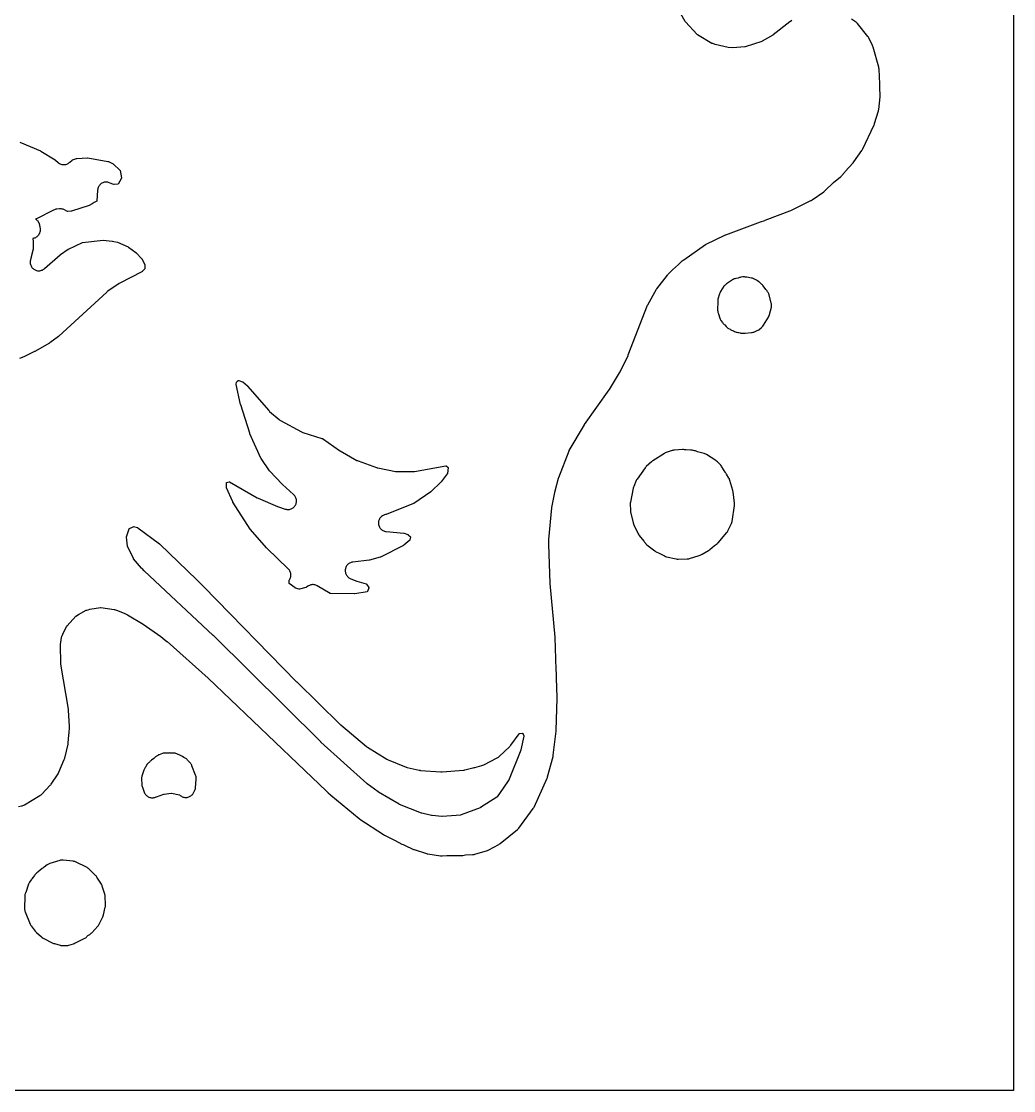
# Model space of a CAD drawing. Header units: millimetres. Extents: x 0 to 300, y 0 to 300.
# Drawn here: x 160.5 to 299.7, y 0 to 150 of the extents above; entities that cross this region are included whole.
import ezdxf

# ---------------------------------------------------------------- set-up
doc = ezdxf.new("R2010")
doc.units = ezdxf.units.MM
doc.layers.add('CUT', color=7, linetype='CONTINUOUS')

msp = doc.modelspace()

# ---------------------------------------------------------------- linework, layer by layer
at = {"layer": 'CUT'}
for points in [[(299.6689, 299.9986), (299.6703, 299.9705), (299.6703, 0.0295), (299.6689, 0.0014), (299.6408, 0), (150.7335, 0), (147.8556, 0), (0.0295, 0), (0.0014, 0.0014), (0, 0.0295), (0, 299.9705), (0.0014, 299.9986), (0.0295, 300), (149.1219, 300), (151.6802, 300), (299.6408, 300)], [(264.0407, 113.3945), (263.947, 113.4563), (263.7366, 113.5816), (263.5889, 113.6951), (263.5007, 113.7568), (263.4073, 113.8104), (263.3095, 113.8553), (263.208, 113.8913), (263.1885, 113.8963), (263.1209, 113.9249), (263.0167, 113.9582), (262.9098, 113.9818), (262.2629, 114.0942), (262.1559, 114.1167), (262.0384, 114.1352), (262, 114.1375), (261.9351, 114.1455), (261.8195, 114.1487), (261.7041, 114.1407), (261.4137, 114.1066), (261.3069, 114.0891), (261.2021, 114.062), (261.1002, 114.0257), (261.036, 113.996), (260.6854, 113.9285), (260.5693, 113.9001), (260.4566, 113.8603), (260.3484, 113.8095), (260.2458, 113.7481), (259.3693, 113.1629), (259.2757, 113.0936), (259.1892, 113.0156), (259.1108, 112.9295), (259.041, 112.8363), (258.5602, 112.1239), (258.4924, 112.0104), (258.4375, 111.8902), (258.3961, 111.7646), (258.1966, 111.0239), (258.1712, 110.9064), (258.1577, 110.7869), (258.1562, 110.6667), (258.159, 110.5911), (258.1556, 110.5451), (258.1356, 109.6169), (258.1399, 109.4862), (258.1584, 109.3568), (258.1909, 109.2301), (258.2311, 109.1027), (258.235, 109.0801), (258.2627, 108.9765), (258.4592, 108.354), (258.5017, 108.2398), (258.5556, 108.1305), (258.6203, 108.0272), (258.8164, 107.747), (258.8879, 107.6548), (258.9679, 107.57), (259.0557, 107.4934), (259.15, 107.4189), (259.3235, 107.2157), (259.405, 107.1293), (259.4946, 107.0513), (259.5915, 106.9826), (259.6948, 106.9238), (259.922, 106.809), (259.9239, 106.8075), (260.0163, 106.7413), (260.1146, 106.6842), (260.2178, 106.6366), (260.3251, 106.599), (260.3548, 106.5902), (260.5327, 106.5002), (260.6383, 106.4531), (260.7479, 106.4164), (260.8605, 106.3904), (260.975, 106.3753), (261.1146, 106.3637), (261.3085, 106.3059), (261.4133, 106.2798), (261.52, 106.2631), (261.6278, 106.2562), (261.7357, 106.2589), (261.7757, 106.2617), (261.8545, 106.2603), (261.9716, 106.2697), (262.0257, 106.2794), (262.8775, 106.3394), (263.0005, 106.3545), (263.1213, 106.3822), (263.2386, 106.4223), (263.6025, 106.5678), (263.7098, 106.6169), (263.8117, 106.6763), (263.9073, 106.7455), (264.3116, 107.0695), (264.4125, 107.1601), (264.5025, 107.2615), (264.5805, 107.3724), (265.2872, 108.5094), (265.3492, 108.6222), (265.3988, 108.741), (265.4353, 108.8644), (265.6821, 109.8987), (265.7039, 110.0152), (265.7141, 110.1333), (265.7126, 110.2518), (265.6994, 110.3695), (265.6747, 110.4854), (265.3664, 111.6453), (265.3312, 111.7559), (265.2855, 111.8626), (265.2297, 111.9644), (265.1643, 112.0603), (265.1105, 112.1315), (265.0819, 112.1889), (265.0101, 112.3), (264.9266, 112.4026), (264.8049, 112.5362), (264.4987, 112.9417), (264.4301, 113.0245), (264.3544, 113.1008), (264.2765, 113.1664), (264.2086, 113.246), (264.1281, 113.3242)], [(198.8435, 82.0298), (198.9065, 82.1279), (198.9598, 82.2316), (199.0027, 82.3399), (199.0349, 82.4519), (199.0561, 82.5665), (199.066, 82.6827), (199.0647, 82.7992), (199.0521, 82.9151), (199.0282, 83.0291), (198.9935, 83.1404), (198.9481, 83.2477), (198.8924, 83.3501), (198.8272, 83.4467), (198.7528, 83.5365), (198.6701, 83.6186), (197.1043, 85.0294), (197.0681, 85.065), (195.3486, 86.9008), (195.2952, 86.9666), (194.0952, 88.6795), (194.08, 88.7035), (194.0672, 88.7288), (192.5352, 92.1474), (192.5111, 92.2106), (191.237, 96.2088), (191.222, 96.2652), (190.6268, 99.0436), (190.6222, 99.071), (190.6254, 99.0986), (190.6743, 99.3982), (190.6802, 99.4258), (190.7019, 99.4438), (190.9075, 99.5978), (190.9303, 99.6132), (190.957, 99.6065), (191.4817, 99.4469), (191.5107, 99.4365), (191.535, 99.4177), (192.1764, 98.8672), (192.1928, 98.8521), (192.208, 98.8358), (195.1673, 95.4105), (195.2283, 95.345), (195.294, 95.2843), (196.6171, 94.1492), (196.7199, 94.0703), (196.8306, 94.0028), (199.7739, 92.422), (199.8741, 92.3741), (199.9783, 92.3356), (202.6422, 91.489), (202.6701, 91.4786), (202.6954, 91.4629), (205.0999, 89.7929), (205.1994, 89.7308), (207.5523, 88.4173), (207.6357, 88.3749), (207.7222, 88.3391), (210.2724, 87.3992), (210.3642, 87.3695), (210.4581, 87.3473), (212.9658, 86.8593), (213.0805, 86.8426), (213.1964, 86.8372), (215.411, 86.8396), (215.5163, 86.8444), (215.6209, 86.8584), (219.9968, 87.6409), (220.0247, 87.6445), (220.0489, 87.63), (220.3108, 87.4552), (220.3341, 87.4379), (220.3323, 87.4089), (220.2347, 86.5642), (220.2295, 86.5331), (220.2118, 86.5069), (219.3648, 85.3873), (219.3495, 85.3687), (219.3327, 85.3514), (217.9705, 84.0511), (217.9524, 84.0352), (217.9331, 84.0208), (215.5486, 82.3856), (215.5201, 82.3683), (215.4899, 82.3544), (211.6697, 80.8363), (211.6423, 80.8269), (211.6141, 80.8202), (211.5486, 80.808), (211.4336, 80.7806), (211.3218, 80.742), (211.2144, 80.6926), (211.1123, 80.6329), (211.0167, 80.5635), (210.9283, 80.4849), (210.8481, 80.398), (210.7768, 80.3037), (210.7152, 80.2028), (210.6638, 80.0964), (210.6231, 79.9854), (210.5935, 79.8709), (210.5754, 79.7541), (210.5688, 79.636), (210.5738, 79.5179), (210.5905, 79.4009), (210.6186, 79.286), (210.6579, 79.1745), (210.7079, 79.0674), (210.7683, 78.9657), (210.8383, 78.8705), (210.9174, 78.7826), (211.0048, 78.703), (211.0996, 78.6323), (211.2008, 78.5713), (211.3076, 78.5205), (211.4189, 78.4805), (211.5335, 78.4516), (211.6505, 78.4342), (214.1077, 78.1908), (214.1358, 78.1867), (214.1633, 78.1799), (214.6999, 78.0206), (214.7275, 78.0109), (214.7493, 77.9914), (215.0481, 77.695), (215.0674, 77.6739), (215.0635, 77.6456), (214.9911, 77.2606), (214.9843, 77.2322), (214.9627, 77.2125), (214.1199, 76.5143), (214.0929, 76.4944), (214.0639, 76.4776), (210.8553, 74.8582), (210.8284, 74.8463), (210.8006, 74.837), (209.3099, 74.4229), (209.2878, 74.4177), (209.2654, 74.4141), (206.9567, 74.1375), (206.8423, 74.1181), (206.7303, 74.0878), (206.6218, 74.0468), (206.5177, 73.9955), (206.4191, 73.9344), (206.3268, 73.8641), (206.2417, 73.7852), (206.1647, 73.6984), (206.0964, 73.6046), (206.0375, 73.5047), (205.9885, 73.3995), (205.9499, 73.2901), (205.922, 73.1775), (205.9052, 73.0627), (205.8995, 72.9468), (205.905, 72.8309), (205.9217, 72.7161), (205.9494, 72.6034), (205.9879, 72.4939), (206.0368, 72.3887), (206.0956, 72.2887), (206.1637, 72.1948), (206.2406, 72.1079), (206.3256, 72.0289), (206.4178, 71.9584), (206.5163, 71.8972), (206.6204, 71.8458), (207.3887, 71.5112), (207.5358, 71.4582), (208.837, 71.0836), (208.8639, 71.0744), (208.8814, 71.0521), (209.2197, 70.5753), (209.2356, 70.5503), (209.2255, 70.5224), (209.0164, 70.0252), (209.0037, 69.9988), (208.9751, 69.9924), (207.2404, 69.6916), (207.2123, 69.6881), (207.184, 69.6873), (203.8672, 69.7461), (203.8373, 69.7481), (203.8107, 69.7618), (201.9665, 70.8242), (201.8658, 70.876), (201.7606, 70.9181), (201.652, 70.9501), (201.5408, 70.9718), (201.4281, 70.9828), (201.3149, 70.9832), (201.2021, 70.9729), (201.0908, 70.952), (200.9819, 70.9207), (200.8765, 70.8793), (200.7755, 70.8282), (200.6797, 70.7677), (200.4166, 70.5837), (200.3948, 70.5698), (200.3703, 70.562), (199.5115, 70.3298), (199.4849, 70.3238), (199.4584, 70.3304), (198.911, 70.4925), (198.8855, 70.5014), (198.8633, 70.5167), (198.0631, 71.1255), (198.0412, 71.1439), (198.0385, 71.1723), (198.0216, 71.5383), (198.0216, 71.5656), (198.036, 71.5889), (198.0764, 71.6478), (198.1394, 71.7504), (198.1918, 71.8588), (198.2331, 71.9719), (198.2629, 72.0885), (198.2808, 72.2076), (198.2866, 72.3279), (198.2804, 72.4481), (198.2622, 72.5671), (198.2322, 72.6837), (198.1906, 72.7967), (198.1379, 72.905), (198.0746, 73.0074), (198.0014, 73.103), (197.9189, 73.1907), (194.8946, 76.1025), (194.8585, 76.1405), (192.6306, 78.6962), (192.5778, 78.7667), (190.1544, 82.5496), (190.1425, 82.5699), (190.1322, 82.591), (189.2597, 84.5828), (189.2492, 84.6106), (189.2473, 84.6402), (189.2384, 85.2898), (189.2395, 85.3191), (189.2674, 85.3282), (189.6122, 85.4215), (189.6405, 85.4277), (189.6663, 85.4145), (193.5462, 83.1764), (193.6741, 83.1125), (196.4223, 81.9378), (196.5252, 81.8993), (197.4982, 81.5851), (197.6107, 81.5548), (197.7256, 81.5354), (197.8419, 81.5274), (197.9584, 81.5306), (198.074, 81.5451), (198.1877, 81.5708), (198.2984, 81.6074), (198.405, 81.6545), (198.5065, 81.7118), (198.602, 81.7786), (198.6905, 81.8544), (198.7713, 81.9384)], [(259.2466, 86.7237), (259.2086, 86.7734), (258.7547, 87.5138), (258.6797, 87.6223), (258.5932, 87.7218), (258.1132, 88.217), (258.0109, 88.3109), (257.8985, 88.3924), (256.5777, 89.2379), (256.4703, 89.2991), (256.3572, 89.3489), (256.2396, 89.3868), (255.3197, 89.6318), (255.0291, 89.7307), (254.9012, 89.7665), (254.7701, 89.7879), (254.7095, 89.7943), (254.5916, 89.8257), (254.4707, 89.8514), (254.3479, 89.8644), (253.7493, 89.8969), (253.6541, 89.9071), (253.5396, 89.9138), (253.4795, 89.9116), (253.3565, 89.9183), (253.2177, 89.9178), (252.0754, 89.8475), (251.9731, 89.8368), (251.872, 89.8173), (251.773, 89.7893), (250.9315, 89.5115), (250.7982, 89.4585), (250.6722, 89.39), (249.0361, 88.3688), (248.9418, 88.3035), (248.8541, 88.2294), (248.1393, 87.5644), (248.0552, 87.4779), (247.9802, 87.3834), (246.8492, 85.8005), (246.7783, 85.6888), (246.7202, 85.57), (246.3745, 84.752), (246.3329, 84.6375), (246.303, 84.5194), (245.9065, 82.5296), (245.8877, 82.3965), (245.8838, 82.2621), (245.9069, 81.4222), (245.9166, 81.2992), (245.9389, 81.1778), (246.3057, 79.6339), (246.3425, 79.5091), (246.3927, 79.3891), (247.0184, 78.0945), (247.0837, 77.9766), (247.1619, 77.8669), (247.8036, 77.065), (247.8361, 77.0143), (247.8963, 76.929), (247.9636, 76.8493), (248.025, 76.7882), (248.0361, 76.7744), (248.1302, 76.67), (248.2359, 76.5772), (249.3412, 75.7167), (249.4377, 75.6489), (249.5404, 75.5909), (249.9352, 75.3929), (249.9477, 75.3847), (250.042, 75.3335), (250.1266, 75.2969), (250.7129, 75.0029), (250.8477, 74.9453), (250.9885, 74.9046), (252.3461, 74.6005), (252.4862, 74.5777), (252.6279, 74.5716), (253.8836, 74.5919), (253.9948, 74.5989), (254.1048, 74.6161), (254.2128, 74.6435), (255.5601, 75.0525), (255.6759, 75.0943), (255.7868, 75.1477), (255.8917, 75.2121), (255.9554, 75.256), (255.9741, 75.2656), (256.8711, 75.7796), (256.9622, 75.8374), (257.0478, 75.9031), (257.7227, 76.4718), (257.9789, 76.6481), (258.064, 76.7124), (258.1431, 76.784), (258.2155, 76.8624), (259.4349, 78.3058), (259.5157, 78.4131), (259.584, 78.5288), (260.0569, 79.4427), (260.1124, 79.5669), (260.1536, 79.6966), (260.1798, 79.8301), (260.4938, 82.1051), (260.5034, 82.2044), (260.5046, 82.3041), (260.4976, 82.4035), (260.3191, 83.9871), (260.3037, 84.0862), (260.2801, 84.1837), (259.871, 85.6094), (259.8365, 85.712), (259.7929, 85.811), (259.7406, 85.9056), (259.3972, 86.4658), (259.396, 86.4686), (259.3533, 86.5576), (259.3034, 86.6428)], [(208.8868, 48.2701), (208.9575, 48.2152), (209.0321, 48.1656), (211.7445, 46.5072), (211.8303, 46.4595), (211.9197, 46.4189), (214.4358, 45.3991), (214.5238, 45.3674), (214.614, 45.3426), (216.2811, 44.9537), (216.3753, 44.9356), (216.4707, 44.9252), (219.3135, 44.728), (219.4885, 44.7287), (222.4767, 44.9586), (222.5768, 44.9705), (222.6756, 44.9908), (223.8022, 45.2724), (223.8598, 45.2868), (223.8635, 45.2877), (223.9792, 45.3166), (224.0289, 45.329), (224.037, 45.3311), (224.0639, 45.3378), (225.0789, 45.5914), (225.2123, 45.6332), (225.3399, 45.6901), (227.2333, 46.6709), (227.3319, 46.7281), (227.4246, 46.7944), (227.5107, 46.8691), (228.9771, 48.2715), (229.055, 48.3533), (229.1249, 48.4422), (230.2851, 50.0695), (230.3029, 50.092), (230.3314, 50.0955), (230.7884, 50.1282), (230.8164, 50.1288), (230.8282, 50.1034), (230.9546, 49.7922), (230.9643, 49.7642), (230.9594, 49.7349), (230.5324, 47.787), (230.5263, 47.7636), (230.5183, 47.7408), (228.9054, 43.6714), (228.8916, 43.6415), (228.8746, 43.6133), (228.073, 42.4363), (227.2269, 41.1939), (227.2087, 41.1699), (227.1842, 41.1525), (224.9027, 39.6955), (224.8746, 39.6796), (224.845, 39.6669), (222.1515, 38.6755), (222.1262, 38.6675), (222.1, 38.664), (219.5094, 38.4391), (219.4807, 38.4379), (219.452, 38.4396), (218.0873, 38.5842), (218.0181, 38.5957), (216.6328, 38.9093), (216.6099, 38.9155), (216.5875, 38.9235), (213.5307, 40.1493), (213.5099, 40.1585), (213.49, 40.1693), (210.5924, 41.879), (210.5418, 41.9125), (208.9943, 43.0512), (208.9487, 43.0883), (202.4833, 48.9019), (202.462, 48.9221), (187.425, 63.8394), (187.4005, 63.863), (177.7154, 72.9415), (177.3957, 73.2413), (177.348, 73.2914), (176.225, 74.6187), (176.2032, 74.6479), (176.1851, 74.6795), (175.37, 76.3318), (175.3597, 76.3553), (175.3557, 76.3807), (175.2119, 77.64), (175.21, 77.6726), (175.2188, 77.7041), (175.5951, 78.813), (175.6058, 78.84), (175.6313, 78.854), (176.1658, 79.1136), (176.1923, 79.125), (176.2207, 79.1197), (176.755, 78.993), (176.784, 78.9846), (176.8092, 78.9678), (179.8597, 76.7013), (179.9197, 76.6503), (185.0754, 71.6451), (185.2103, 71.5141), (185.4416, 71.2896), (186.0041, 70.7435), (186.0152, 70.7324), (199.0849, 57.3637), (199.1029, 57.3457), (205.1972, 51.3703), (205.266, 51.3079)], [(181.4824, 41.7229), (181.5133, 41.7248), (181.5439, 41.7203), (182.6561, 41.4967), (182.6835, 41.4898), (182.6973, 41.4776), (182.7545, 41.4221), (182.8457, 41.3494), (182.9435, 41.2859), (183.047, 41.2322), (183.1552, 41.1888), (183.2671, 41.1561), (183.3817, 41.1345), (183.4978, 41.124), (183.6144, 41.1249), (183.7303, 41.137), (183.8446, 41.1604), (183.956, 41.1947), (184.0636, 41.2397), (184.1662, 41.2949), (184.2631, 41.3599), (184.3532, 41.4339), (184.4357, 41.5163), (184.5098, 41.6063), (184.5748, 41.7031), (184.7286, 41.9581), (184.781, 42.0547), (184.8243, 42.1557), (184.8583, 42.2602), (184.8825, 42.3674), (184.8968, 42.4763), (185.0013, 43.7054), (185.0056, 43.815), (184.9998, 43.9245), (184.9841, 44.033), (184.9586, 44.1397), (184.9234, 44.2435), (184.4086, 45.5621), (184.3666, 45.6574), (184.3164, 45.7487), (184.2585, 45.8353), (184.1933, 45.9165), (183.7876, 46.3795), (183.7116, 46.4586), (183.6288, 46.5304), (183.5397, 46.5943), (183.4452, 46.6498), (183.2865, 46.7336), (183.097, 46.8668), (182.9953, 46.9308), (182.8878, 46.9844), (182.7754, 47.027), (182.6844, 47.0514), (182.3742, 47.2151), (182.2704, 47.2637), (182.1624, 47.3022), (182.0512, 47.3302), (181.9379, 47.3474), (181.8235, 47.3538), (181.3851, 47.3572), (181.3607, 47.3604), (181.2459, 47.3643), (181.1596, 47.359), (180.6888, 47.3627), (180.5838, 47.3589), (180.4795, 47.3459), (180.3767, 47.3239), (180.2763, 47.2929), (179.7977, 47.1222), (179.7015, 47.0831), (179.6091, 47.0359), (179.521, 46.9808), (179.4381, 46.9184), (179.3626, 46.8562), (179.2854, 46.8079), (179.1915, 46.7353), (179.1052, 46.6538), (179.0615, 46.6083), (178.7481, 46.3502), (178.7272, 46.3377), (178.6366, 46.278), (178.5518, 46.2102), (178.4734, 46.1351), (178.4394, 46.096), (178.3862, 46.0522), (178.2957, 45.9696), (178.2142, 45.8783), (178.1424, 45.7791), (177.9528, 45.487), (177.9481, 45.4811), (177.8875, 45.3976), (177.8342, 45.3091), (177.8247, 45.2897), (177.784, 45.2269), (177.73, 45.1351), (177.6844, 45.0389), (177.6475, 44.939), (177.3909, 44.1362), (177.3629, 44.0327), (177.3442, 43.9271), (177.335, 43.8203), (177.3354, 43.7131), (177.3732, 42.9274), (177.3861, 42.8004), (177.4125, 42.6756), (177.4519, 42.5542), (177.7211, 41.8546), (177.7693, 41.7457), (177.8281, 41.6421), (177.8969, 41.5449), (177.975, 41.4549), (178.0616, 41.3731), (178.1559, 41.3004), (178.2569, 41.2373), (178.3637, 41.1845), (178.4752, 41.1426), (178.5903, 41.112), (178.7079, 41.0929), (178.8268, 41.0856), (178.9458, 41.0901), (179.0638, 41.1064), (179.1796, 41.1343), (179.2921, 41.1735), (179.3806, 41.2146), (179.4169, 41.2296), (180.4356, 41.5958), (180.4688, 41.6056), (180.5029, 41.6115)], [(166.2225, 32.3361), (166.0997, 32.331), (165.9781, 32.3133), (165.859, 32.2833), (164.4595, 31.8538), (164.3577, 31.8174), (164.2596, 31.7721), (164.166, 31.7181), (164.0776, 31.6559), (163.657, 31.3306), (163.567, 31.2862), (163.467, 31.2239), (163.3736, 31.1522), (162.8412, 30.6999), (162.764, 30.6402), (162.6623, 30.552), (162.6449, 30.5331), (162.4999, 30.4099), (162.4255, 30.341), (162.3571, 30.2662), (162.2953, 30.1858), (161.9627, 29.713), (161.9584, 29.7078), (161.8911, 29.6175), (161.862, 29.5698), (161.6315, 29.2422), (161.5722, 29.1489), (161.5216, 29.0506), (161.4804, 28.948), (161.0766, 27.7939), (161.0619, 27.7446), (161.0491, 27.7149), (161.0078, 27.6044), (160.9776, 27.4904), (160.9587, 27.374), (160.9514, 27.2563), (160.9287, 25.5424), (160.933, 25.4237), (160.949, 25.306), (160.9766, 25.1904), (161.0155, 25.0781), (161.703, 23.3716), (161.747, 23.275), (161.7994, 23.1827), (161.8597, 23.0953), (162.4143, 22.3635), (162.4948, 22.268), (162.5848, 22.1813), (163.2965, 21.5646), (163.409, 21.4783), (163.5308, 21.4058), (164.8802, 20.7075), (164.9952, 20.6555), (165.1149, 20.6158), (165.9086, 20.3985), (166.0078, 20.3758), (166.1086, 20.3616), (166.2102, 20.356), (166.7552, 20.3491), (166.8821, 20.3542), (167.0078, 20.3727), (167.1309, 20.4043), (167.7636, 20.6036), (167.8893, 20.651), (168.0089, 20.7122), (168.026, 20.7222), (168.0627, 20.7335), (168.174, 20.7803), (169.2941, 21.3193), (169.3985, 21.376), (169.4967, 21.4427), (169.5878, 21.5188), (169.6709, 21.6036), (169.8191, 21.7704), (170.0773, 21.9213), (170.1797, 21.9884), (170.2746, 22.0655), (170.3613, 22.1518), (171.2135, 23.093), (171.2831, 23.1772), (171.3447, 23.2674), (171.3978, 23.3628), (171.9147, 24.3988), (171.9711, 24.5312), (172.0112, 24.6693), (172.2507, 25.7257), (172.27, 25.8334), (172.2794, 25.9424), (172.2788, 26.0518), (172.2173, 27.264), (172.2084, 27.3618), (172.1914, 27.4585), (172.1666, 27.5535), (171.8277, 28.6641), (171.7936, 28.7608), (171.7514, 28.8543), (171.7013, 28.9439), (171.0808, 29.9497), (171.0218, 30.0367), (170.9554, 30.1182), (170.8821, 30.1935), (169.8777, 31.139), (169.7877, 31.2158), (169.6906, 31.2832), (169.5873, 31.3409), (168.1457, 32.0541), (168.0503, 32.0962), (167.9517, 32.1299), (167.8505, 32.1549), (167.7476, 32.171), (166.3452, 32.3287)]]:
    msp.add_lwpolyline(points, close=True, dxfattribs=at)
for points in [[(268.5549, 150.1082), (268.3786, 149.9986), (268.2726, 149.9245), (265.9429, 148.1018), (265.9133, 148.0821), (264.3889, 147.2144), (264.3623, 147.201), (264.3344, 147.1902), (262.0032, 146.423), (261.9784, 146.416), (261.9529, 146.4134), (260.2661, 146.3124), (259.622, 146.3467), (257.8125, 146.7644), (257.4713, 146.8756), (257.4468, 146.8836), (257.4014, 146.8984), (257.3516, 146.9147), (255.3342, 148.1009), (255.3099, 148.1168), (255.2892, 148.1371), (253.6184, 149.9384), (253.5956, 149.9662), (253.5763, 149.9965), (252.5632, 151.8203)], [(160.0754, 39.8798), (160.4766, 39.9437), (160.5879, 39.9668), (160.6964, 40.0004), (160.8013, 40.0441), (160.9016, 40.0975), (163.0742, 41.3902), (163.1641, 41.4493), (163.2483, 41.5162), (163.3262, 41.5904), (164.5185, 42.8323), (164.5883, 42.9117), (164.6508, 42.9969), (165.6267, 44.4583), (165.6846, 44.5544), (165.7332, 44.6555), (166.4994, 46.4593), (166.5361, 46.5574), (166.5641, 46.6583), (167.018, 48.6227), (167.0441, 48.7861), (167.14, 49.8605), (167.1729, 50.1752), (167.1756, 50.2599), (167.232, 50.8908), (167.2366, 50.9811), (167.2344, 51.0714), (167.0926, 53.3686), (167.0786, 53.4917), (166.0226, 59.833), (166.0147, 59.9179), (165.9558, 62.5236), (165.9564, 62.5505), (165.9594, 62.5772), (166.1141, 63.5523), (166.1617, 63.746), (166.1678, 63.7672), (166.1754, 63.7879), (166.376, 64.2784), (166.7903, 65.0544), (166.9179, 65.2117), (168.0902, 66.5362), (168.4715, 66.7813), (169.5673, 67.3897), (169.6403, 67.4115), (169.666, 67.4192), (169.8382, 67.4707), (170.0596, 67.5368), (171.5793, 67.7652), (171.6088, 67.7682), (171.6384, 67.7652), (173.479, 67.4883), (173.5326, 67.4736), (173.5378, 67.4722), (173.6917, 67.4301), (173.8254, 67.3936), (174.8747, 66.9852), (175.3695, 66.7481), (177.5626, 65.417), (180.0154, 63.6908), (180.8834, 63.0111), (180.9125, 62.9868), (186.6566, 57.8717), (186.6715, 57.8579), (199.2171, 45.9012), (203.27, 42.0064), (203.3504, 41.9357), (203.5242, 41.7963), (203.8335, 41.5015), (203.8984, 41.4439), (207.8695, 38.1727), (207.9705, 38.0981), (211.2737, 35.9133), (211.4054, 35.8378), (212.9311, 35.086), (213.8645, 34.5802), (214.0241, 34.5082), (214.3338, 34.3949), (215.3857, 33.8767), (215.47, 33.8391), (215.5571, 33.8081), (217.3231, 33.2544), (217.4125, 33.2302), (217.5035, 33.2129), (219.2722, 32.9466), (219.3851, 32.935), (219.4986, 32.9342), (220.1685, 32.9608), (222.1598, 32.9651), (222.2772, 32.9712), (222.3935, 32.9886), (222.7714, 33.0645), (223.7702, 33.1043), (223.8743, 33.113), (223.9774, 33.1307), (224.0785, 33.1574), (225.8496, 33.7077), (225.9567, 33.7467), (226.0595, 33.7956), (227.4582, 34.5438), (227.555, 34.6015), (227.6459, 34.6681), (230.0573, 36.6142), (230.1354, 36.683), (230.2073, 36.7584), (230.2723, 36.8397), (232.2658, 39.5658), (232.333, 39.6682), (232.3893, 39.777), (234.2302, 43.821), (234.2681, 43.9146), (234.2981, 44.0111), (235.0556, 46.8724), (235.0873, 47.0394), (235.4856, 50.4281), (235.4932, 50.5295), (235.6396, 55.0741), (235.6395, 55.155), (235.5448, 57.8429), (235.5509, 58.3607), (235.5475, 58.467), (235.5021, 59.0554), (235.3435, 63.5599), (235.3393, 63.6263), (234.6551, 71.1563), (234.653, 71.1894), (234.4614, 76.6059), (234.4642, 77.1162), (234.465, 77.2819), (234.4651, 77.2969), (234.4652, 77.3128), (234.8904, 81.7371), (234.899, 81.7956), (235.3164, 83.9161), (235.3236, 83.9482), (235.8257, 85.9213), (235.8481, 85.9912), (237.3081, 89.7378), (237.3176, 89.7595), (237.3287, 89.7804), (239.4587, 93.4189), (239.4876, 93.4636), (242.9224, 98.2909), (242.9691, 98.3617), (244.403, 100.7124), (244.4598, 100.8168), (245.5776, 103.1386), (245.6154, 103.2258), (248.3049, 110.171), (248.3424, 110.2501), (249.5751, 112.4243), (249.5869, 112.4435), (249.6001, 112.4617), (251.1372, 114.4169), (251.1847, 114.4704), (251.8389, 115.1244), (252.6732, 115.905), (253.1867, 116.3854), (253.3035, 116.4946), (253.3847, 116.5706), (256.4259, 118.6853), (256.4463, 118.6982), (256.4676, 118.7095), (259.2554, 120.0428), (259.3046, 120.0636), (264.1684, 121.8777), (264.757, 122.0796), (264.8303, 122.1075), (265.2101, 122.2662), (268.2866, 123.4136), (268.3954, 123.4605), (271.2339, 124.8519), (271.3138, 124.8949), (271.3901, 124.9438), (273.0645, 126.1065), (273.1375, 126.1614), (273.2061, 126.2217), (274.4206, 127.3743), (275.3865, 128.1835), (275.4601, 128.2505), (275.528, 128.3235), (275.9894, 128.8632), (275.9939, 128.8674), (276.0565, 128.9315), (277.1673, 130.1557), (277.2616, 130.2738), (278.3808, 131.8722), (278.4359, 131.9585), (278.4835, 132.0493), (280.1021, 135.4874), (280.1377, 135.5711), (280.1669, 135.6572), (280.7001, 137.4544), (280.7251, 137.5542), (280.7415, 137.6559), (280.9494, 139.4275), (280.9567, 139.5239), (280.9564, 139.6205), (280.909, 140.6874), (280.9164, 140.7656), (280.9214, 140.9011), (280.9112, 141.0363), (280.8847, 141.2351), (280.7925, 143.3136), (280.779, 143.4472), (280.7507, 143.5786), (279.9783, 146.387), (279.9412, 146.4998), (279.8931, 146.6083), (279.3554, 147.6765), (279.2924, 147.7867), (279.2182, 147.8896), (277.7578, 149.7031), (277.6734, 149.7974), (277.5795, 149.8822), (277.4772, 149.9567), (276.9484, 150.3004)], [(160.2385, 133.0664), (163.1736, 131.8218), (163.1941, 131.8122), (163.2138, 131.801), (165.2352, 130.5552), (165.2586, 130.5392), (165.2803, 130.5211), (165.6131, 130.2163), (165.7049, 130.1403), (165.8037, 130.0738), (165.9086, 130.0174), (166.0186, 129.9717), (166.1327, 129.9371), (166.2495, 129.914), (166.3681, 129.9026), (166.4873, 129.903), (166.6058, 129.9152), (166.7225, 129.9391), (166.8362, 129.9745), (166.9459, 130.021), (167.0505, 130.0781), (167.1489, 130.1453), (167.2401, 130.2219), (167.2579, 130.2384), (167.6085, 130.5336), (167.6303, 130.5503), (167.6558, 130.5604), (168.1868, 130.7432), (168.213, 130.7509), (168.24, 130.7537), (169.744, 130.8404), (169.7781, 130.8404), (169.8119, 130.8366), (172.6176, 130.3535), (172.6465, 130.347), (172.6736, 130.3349), (173.3392, 129.9977), (173.3628, 129.9844), (173.3834, 129.9672), (174.2845, 129.1447), (174.3036, 129.1256), (174.3099, 129.0993), (174.5089, 128.0675), (174.513, 128.0382), (174.4998, 128.0117), (174.0346, 127.1832), (174.0195, 127.1591), (173.9912, 127.1553), (173.4906, 127.1128), (173.463, 127.1118), (173.437, 127.1208), (172.8066, 127.372), (172.6944, 127.4104), (172.5791, 127.4375), (172.4616, 127.4531), (172.3431, 127.4571), (172.2249, 127.4494), (172.108, 127.43), (171.9935, 127.3992), (171.8827, 127.3572), (171.7765, 127.3045), (171.6761, 127.2417), (171.5823, 127.1692), (171.4962, 127.0878), (171.4185, 126.9983), (171.35, 126.9016), (171.2913, 126.7986), (171.2432, 126.6903), (171.2059, 126.5778), (171.1799, 126.4621), (171.1655, 126.3445), (171.0505, 124.7674), (170.6962, 124.571), (170.4, 124.4067), (170.3849, 124.3984), (170.0044, 124.1875), (167.5222, 123.3675), (167.4955, 123.36), (167.468, 123.3576), (167.0022, 123.3386), (166.9737, 123.3388), (166.9473, 123.3497), (166.4413, 123.5876), (166.3237, 123.6354), (166.2018, 123.6706), (166.0769, 123.6927), (165.9503, 123.7015), (165.8235, 123.6968), (165.4269, 123.6612), (165.315, 123.6459), (165.2051, 123.6201), (165.0981, 123.5841), (164.995, 123.5381), (162.5799, 122.3237), (162.5549, 122.3126), (162.4512, 122.2602), (162.4928, 122.2363), (162.59, 122.1667), (162.6798, 122.0877), (162.7613, 122.0002), (162.8337, 121.905), (162.8962, 121.8031), (162.9483, 121.6954), (162.9894, 121.5832), (163.0191, 121.4673), (163.0372, 121.3491), (163.0434, 121.2297), (163.0434, 121.216), (163.0465, 121.1861), (163.089, 120.9103), (163.101, 120.7952), (163.102, 120.6795), (163.0917, 120.5642), (163.0705, 120.4504), (163.0383, 120.3392), (162.9956, 120.2317), (162.9427, 120.1287), (162.8802, 120.0313), (162.8085, 119.9404), (162.7285, 119.8568), (162.6407, 119.7813), (162.5461, 119.7147), (162.4455, 119.6574), (162.3399, 119.6101), (162.2302, 119.5732), (162.1174, 119.5471), (162.0854, 119.5428), (162.1469, 119.1434), (162.1498, 119.1168), (162.1503, 119.0901), (162.1427, 118.7973), (162.1412, 118.7406), (162.1408, 118.7234), (162.1405, 118.7126), (162.1363, 118.5519), (162.1311, 118.3476), (162.1253, 118.1233), (162.1229, 118.0925), (162.1173, 118.0621), (161.8534, 116.9486), (161.8509, 116.9379), (161.8422, 116.9014), (161.8379, 116.8833), (161.8304, 116.8515), (161.8186, 116.8017), (161.7605, 116.5564), (161.7436, 116.4855), (161.7223, 116.3707), (161.7122, 116.2544), (161.7134, 116.1377), (161.726, 116.0217), (161.7497, 115.9074), (161.7845, 115.796), (161.8299, 115.6885), (161.8856, 115.5859), (161.9509, 115.4892), (162.0253, 115.3993), (162.1082, 115.3171), (162.1986, 115.2433), (162.2957, 115.1786), (162.3987, 115.1237), (162.5065, 115.079), (162.6182, 115.0451), (162.7326, 115.0221), (162.8487, 115.0103), (162.9654, 115.0099), (163.0816, 115.0209), (163.1962, 115.043), (163.3081, 115.0762), (163.4163, 115.1201), (163.5196, 115.1743), (163.6172, 115.2383), (163.7082, 115.3115), (165.9057, 117.2632), (165.9715, 117.3139), (167.0432, 118.0278), (167.0631, 118.04), (167.0838, 118.0505), (169.051, 118.9577), (169.0586, 118.9591), (171.9366, 119.3295), (173.2193, 119.1621), (173.2611, 119.1553), (173.2767, 119.1528), (173.4479, 119.1251), (173.9814, 119.0388), (175.4477, 118.3644), (175.4735, 118.351), (175.4979, 118.3351), (176.5335, 117.5871), (176.5567, 117.5685), (176.578, 117.5477), (177.3733, 116.6877), (177.3923, 116.6649), (177.4065, 116.6388), (177.7848, 115.851), (177.7955, 115.826), (177.7965, 115.799), (177.7927, 115.347), (177.7909, 115.3168), (177.7721, 115.2932), (177.4184, 114.8941), (177.3992, 114.8744), (177.3753, 114.8606), (174.3028, 113.276), (174.1838, 113.2057), (172.6032, 112.1441), (172.5292, 112.0903), (172.4595, 112.0309), (165.7439, 105.8494), (165.7007, 105.8133), (164.4771, 104.883), (164.406, 104.8366), (162.3516, 103.6922), (162.3229, 103.6773), (160.8284, 102.9474), (160.2204, 102.6989)]]:
    msp.add_lwpolyline(points, dxfattribs=at)

doc.saveas('drawing.dxf')
